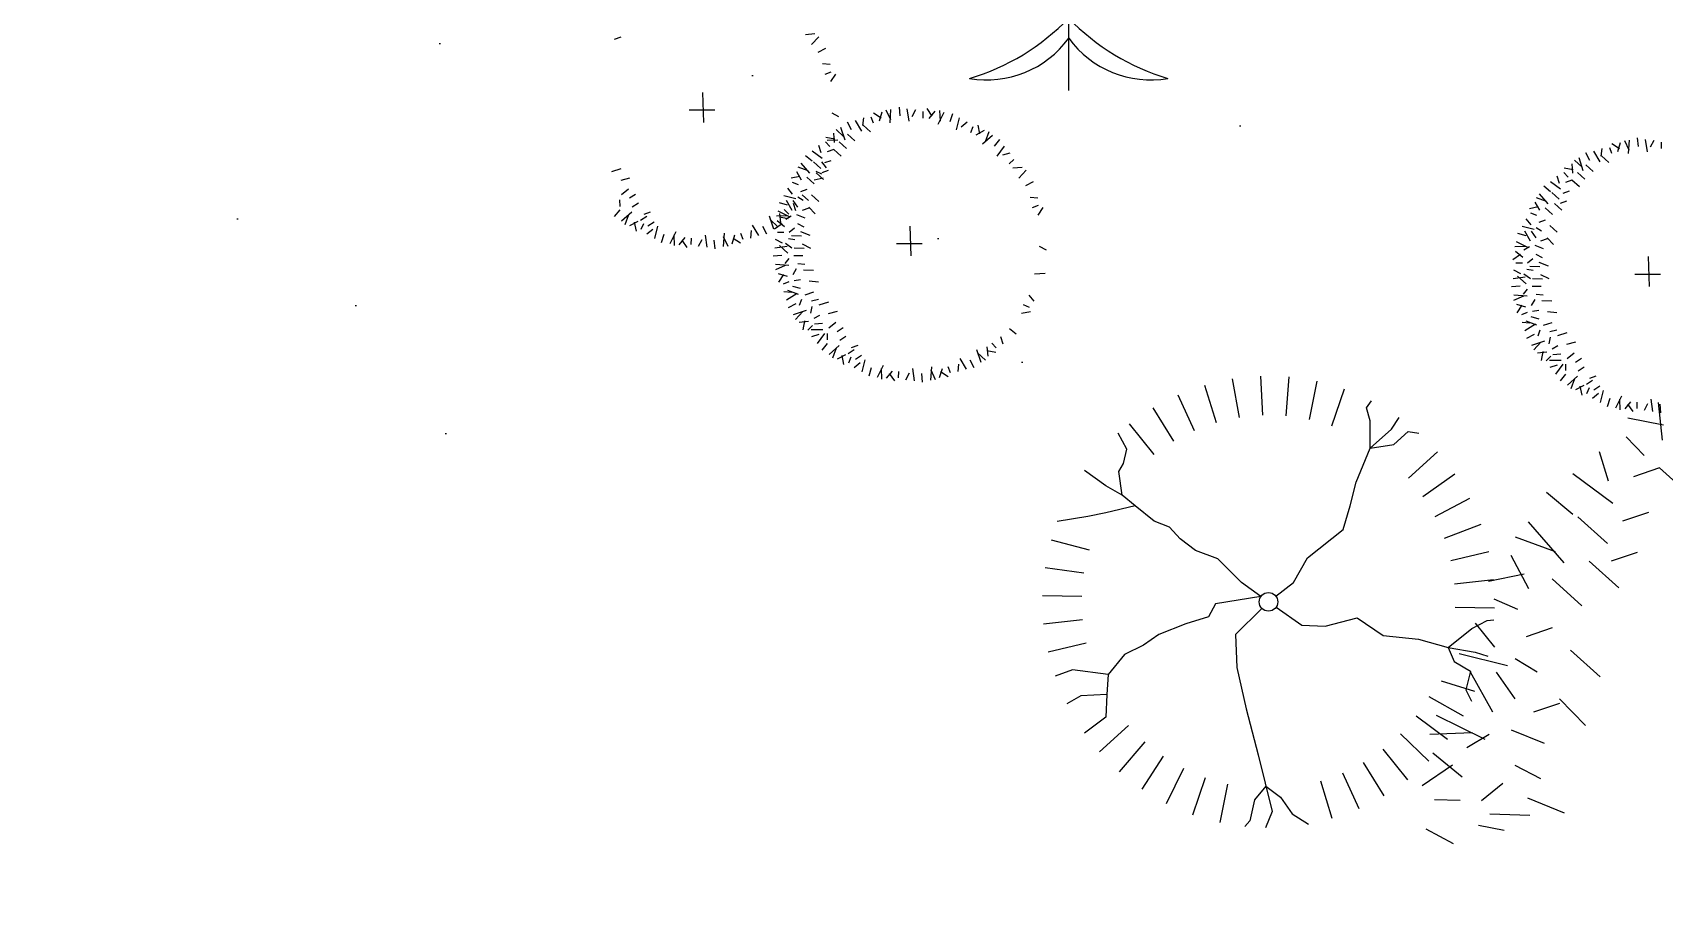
# Model space of a CAD drawing. Header units: millimetres. Extents: x 216896 to 446004, y 63591 to 243769.
# Drawn here: x 394203 to 396385, y 131141 to 132307 of the extents above; entities that cross this region are included whole.
import ezdxf

# ---------------------------------------------------------------- set-up
doc = ezdxf.new("R2010")
doc.units = ezdxf.units.MM
doc.layers.add('green', color=7, linetype='Continuous', true_color=0x45e718)
doc.layers.add('trees', color=7, linetype='Continuous', true_color=0x547000)

msp = doc.modelspace()

# ---------------------------------------------------------------- hatches: boundary and pattern name
at = {"layer": 'trees'}
h = msp.add_hatch(dxfattribs=at)
h.set_pattern_fill('AR-SAND', color=256, scale=800, angle=-13.3582, style=0)
h.set_pattern_definition([(24.1418192, (-254361296.3, 15354406.2), (307.104099, 1511.3975627), [0, -1216, 0, -1360, 0, -1300]), (354.1418192, (-254361296.3, 15354406.2), (1899.13399, 1869.525503), [0, -656, 0, -1096, 0, -420]), (314.1418192, (-254362253.6, 15354633.5), (2424.956389, -571.182904), [0, -400, 0, -1440, 0, -1880]), (304.1418192, (-254362253.6, 15354633.5), (2502.057127, 127.520706), [0, -200, 0, -944, 0, -1080])])
edge = h.paths.add_edge_path()
edge.add_arc((392470.5, 131627.5), 5790.2, -13.35818, 346.64182)

# ---------------------------------------------------------------- linework, layer by layer
at = {"layer": 'green'}
for p, q in [((395588.7, 132229.6), (395588.7, 132819.7)), ((395249.3, 132305.2), (395236.7, 132304)), ((394989.6, 132300.9), (394981, 132297.9)), ((395254.4, 132301.5), (395244.7, 132291)), ((395253.9, 132280.8), (395264.1, 132286.2)), ((395259.6, 132265.6), (395269.9, 132264.6)), ((395263.1, 132251.4), (395271, 132254.5)), ((395276.7, 132251.6), (395270, 132241.5)), ((395100.7, 132186.8), (395099.5, 132226.8)), ((395115.5, 132203.1), (395081, 132203.1)), ((395271.9, 132199.8), (395281, 132194.9)), ((395327.9, 132186.1), (395324.8, 132194.1)), ((395327.7, 132199.7), (395337.8, 132193.1)), ((395339, 132200.6), (395335.4, 132188.6)), ((395344.4, 132203.9), (395350.4, 132191)), ((395349.9, 132186.3), (395351.1, 132204.3)), ((395363.3, 132195.5), (395362.3, 132207.1)), ((395375.3, 132188.7), (395372.9, 132205.1)), ((395379.5, 132195), (395384.4, 132204.1)), ((395394, 132192.7), (395394.2, 132201.3)), ((395399, 132205.4), (395405.9, 132195.4)), ((395409.9, 132201.9), (395401.9, 132192.1)), ((395414.4, 132184.5), (395422.4, 132200.6)), ((395416.1, 132202.8), (395416.7, 132188.6)), ((395430.3, 132187.9), (395433.8, 132198.9)), ((395274.1, 132172.4), (395275.3, 132159.8)), ((395277.8, 132177.5), (395288.2, 132167.8)), ((395289.6, 132163.3), (395283.8, 132180.3)), ((395298.4, 132177), (395293.1, 132187.2)), ((395312.2, 132175.3), (395303.6, 132189.5)), ((395313.6, 132182.7), (395314.7, 132192.9)), ((395323.8, 132174.2), (395314, 132183.1)), ((395438.9, 132177), (395442.9, 132193.1)), ((395445.1, 132181.2), (395453.1, 132187.7)), ((395457.7, 132173.5), (395461.1, 132181.4)), ((395475.8, 132175.9), (395464.7, 132170)), ((395467.1, 132183.3), (395469.6, 132171.5)), ((395481.9, 132174.4), (395477, 132161.1)), ((395257.5, 132146.1), (395254.5, 132156)), ((395269.3, 132154.7), (395263.4, 132160.9)), ((395263.9, 132167.2), (395275.8, 132164.9)), ((395279.8, 132163.2), (395265.6, 132162.6)), ((395274.5, 132150.5), (395265.8, 132147.6)), ((395284.3, 132141.6), (395274.5, 132150.5)), ((395291.7, 132152), (395281.9, 132160.9)), ((395302.8, 132162.4), (395293, 132171.3)), ((395473.3, 132158.1), (395486.9, 132170)), ((395489.3, 132155.2), (395496.7, 132164)), ((395493, 132141.8), (395502.9, 132155.2)), ((396301, 132141.7), (396302.1, 132152)), ((396315.3, 132145.1), (396312.2, 132153.1)), ((396315.1, 132158.7), (396325.2, 132152.1)), ((396326.4, 132159.6), (396322.8, 132147.6)), ((396331.8, 132162.9), (396337.8, 132150)), ((396337.2, 132145.3), (396338.5, 132163.3)), ((396350.7, 132154.5), (396349.6, 132166.1)), ((396362.7, 132147.7), (396360.3, 132164.2)), ((396366.9, 132154), (396371.8, 132163.1)), ((396381.4, 132151.8), (396381.6, 132160.3)), ((395242.7, 132118.9), (395230.8, 132132.5)), ((395245.6, 132135), (395236.7, 132142.4)), ((395259, 132138.7), (395245.6, 132148.6)), ((395257.2, 132125.3), (395247.3, 132134.2)), ((395258.1, 132134.2), (395264.6, 132126.2)), ((395270.8, 132135.7), (395262.1, 132132.7)), ((395500.5, 132143.3), (395510.3, 132146.3)), ((395509.1, 132131.5), (395515.3, 132137.4)), ((396261.5, 132131.4), (396262.7, 132118.8)), ((396265.2, 132136.5), (396275.6, 132126.8)), ((396276.9, 132122.3), (396271.2, 132139.4)), ((396285.8, 132136), (396280.4, 132146.2)), ((396290.2, 132121.4), (396280.4, 132130.3)), ((396299.6, 132134.3), (396291, 132148.5)), ((396311.2, 132133.2), (396301.3, 132142.1)), ((394990, 132124.8), (394977.3, 132120.7)), ((395001.6, 132112.3), (394989.6, 132109.3)), ((395217.5, 132112.8), (395229.3, 132115.2)), ((395227.2, 132103.3), (395219.4, 132106.7)), ((395224.9, 132121.4), (395230.8, 132110.3)), ((395226.4, 132127.6), (395239.7, 132122.6)), ((395248.5, 132104.6), (395238.7, 132113.5)), ((395260.2, 132112.2), (395248.4, 132109.7)), ((395250.5, 132121.6), (395258.3, 132118.2)), ((395260.9, 132110.5), (395251, 132119.4)), ((395267, 132122.4), (395258.4, 132119.4)), ((395526.7, 132126.7), (395514.2, 132125.5)), ((395531.9, 132123), (395522.2, 132112.5)), ((395531.3, 132102.3), (395541.6, 132107.7)), ((396246.3, 132097.7), (396233, 132107.6)), ((396244.9, 132105.1), (396241.9, 132115)), ((396256.7, 132113.7), (396250.8, 132119.9)), ((396251.3, 132126.2), (396263.2, 132124)), ((396261.8, 132109.5), (396253.2, 132106.6)), ((396271.7, 132100.6), (396261.8, 132109.5)), ((396279.1, 132111), (396269.2, 132119.9)), ((395000, 132097.6), (394990.6, 132090.2)), ((395009.6, 132090.6), (395001.4, 132085.4)), ((395223.8, 132084.5), (395207.7, 132088.5)), ((395219.6, 132090.8), (395213.1, 132098.8)), ((395233.7, 132082.4), (395226.3, 132086.8)), ((395238.7, 132097.2), (395230, 132094.2)), ((395232.1, 132089.9), (395241, 132082.5)), ((395254.7, 132080.9), (395244.8, 132089.8)), ((395537.1, 132087.1), (395547.3, 132086.1)), ((396213.7, 132086.6), (396227.1, 132081.6)), ((396230, 132077.9), (396218.2, 132091.5)), ((396233, 132094), (396224.1, 132101.4)), ((396244.6, 132084.3), (396234.7, 132093.2)), ((396258.1, 132094.7), (396249.5, 132091.7)), ((394988.4, 132069.8), (394981, 132060.9)), ((394988.1, 132083.1), (394988.3, 132074.4)), ((395004.4, 132066.8), (394990.8, 132054.9)), ((394995.8, 132050.5), (395000.7, 132063.8)), ((395013.3, 132078.8), (395005.1, 132073.5)), ((395029.1, 132066.8), (395020.5, 132063.8)), ((395197.9, 132061.8), (395212.1, 132062.3)), ((395216.3, 132060), (395200.2, 132068)), ((395212.9, 132076), (395201.9, 132079.4)), ((395203.6, 132052.6), (395202.4, 132065.1)), ((395208.4, 132070.2), (395214.3, 132064)), ((395218.9, 132069), (395211.5, 132082.4)), ((395226.3, 132073.5), (395220.1, 132082.4)), ((395220.2, 132078.8), (395223.2, 132069)), ((395236.2, 132058.7), (395225.1, 132063.1)), ((395241.1, 132072), (395232.5, 132069)), ((395249.8, 132064.6), (395241.1, 132073.5)), ((395540.5, 132072.9), (395548.5, 132076)), ((395554.1, 132073.1), (395547.5, 132063)), ((396204.9, 132071.8), (396216.7, 132074.2)), ((396214.6, 132062.3), (396206.8, 132065.7)), ((396212.3, 132080.4), (396218.2, 132069.3)), ((396235.9, 132063.6), (396226, 132072.5)), ((396248.3, 132069.5), (396238.4, 132078.4)), ((396254.4, 132081.4), (396245.8, 132078.4)), ((395002, 132049), (395013.1, 132054.9)), ((395010.6, 132041.6), (395008.1, 132053.5)), ((395024.4, 132061), (395016.3, 132055.7)), ((395020.1, 132051.4), (395016.6, 132043.5)), ((395032.6, 132043.7), (395024.6, 132037.2)), ((395034.3, 132053.6), (395026.1, 132048.3)), ((395038.9, 132047.9), (395034.8, 132031.8)), ((395063.3, 132040.4), (395055.3, 132024.3)), ((395164.1, 132042.2), (395163, 132032)), ((395165.5, 132049.6), (395174.1, 132035.4)), ((395179.3, 132048), (395184.6, 132037.7)), ((395188.2, 132061.7), (395193.9, 132044.6)), ((395199.9, 132047.4), (395189.5, 132057.1)), ((395195.4, 132044.7), (395205.4, 132051.5)), ((395198.9, 132055.5), (395208.7, 132047.5)), ((395213.8, 132057.7), (395201.9, 132060)), ((395217.7, 132061.6), (395210.3, 132057.2)), ((395222.2, 132045.3), (395215.1, 132039.5)), ((395235, 132046.8), (395226.3, 132051.3)), ((395378.2, 132008.3), (395376.9, 132048.3)), ((396211.2, 132043.5), (396195.1, 132047.5)), ((396206.3, 132028), (396198.9, 132041.4)), ((396207, 132049.8), (396200.5, 132057.8)), ((396213.7, 132032.5), (396207.5, 132041.4)), ((396221.1, 132041.4), (396213.7, 132045.8)), ((396226, 132056.2), (396217.4, 132053.2)), ((396242.1, 132039.9), (396232.2, 132048.8)), ((395047.4, 132037), (395043.9, 132026)), ((395061.6, 132022.1), (395061, 132036.3)), ((395067.9, 132023.1), (395075.9, 132032.8)), ((395078.7, 132019.5), (395071.9, 132029.5)), ((395083.7, 132032.2), (395083.5, 132023.6)), ((395098.2, 132029.9), (395093.3, 132020.8)), ((395102.4, 132036.2), (395104.8, 132019.8)), ((395114.4, 132029.4), (395115.5, 132017.9)), ((395127.9, 132038.6), (395126.6, 132020.7)), ((395133.3, 132021), (395127.3, 132033.9)), ((395138.7, 132024.3), (395142.3, 132036.4)), ((395150, 132025.2), (395139.9, 132031.8)), ((395149.8, 132038.8), (395152.9, 132030.8)), ((395212.1, 132021), (395195.6, 132018.5)), ((395205.8, 132025.2), (395196.7, 132030.1)), ((395208, 132039.7), (395199.5, 132039.8)), ((395213.3, 132012.1), (395201.8, 132022.1)), ((395218.7, 132018.8), (395209.9, 132025)), ((395222.6, 132029.7), (395214.2, 132031.3)), ((395231.2, 132034.6), (395218, 132035.1)), ((395234.9, 132018.3), (395221.7, 132018.8)), ((395242.9, 132035.4), (395230.5, 132040.4)), ((395243.8, 132018.4), (395232.6, 132023.8)), ((395393, 132024.6), (395358.4, 132024.6)), ((395549.4, 132021.2), (395558.5, 132016.4)), ((396185.3, 132020.8), (396199.5, 132021.3)), ((396203.7, 132019), (396187.5, 132027)), ((396200.3, 132035), (396189.2, 132038.4)), ((396205.1, 132020.6), (396197.6, 132016.2)), ((396223.6, 132017.7), (396212.5, 132022.1)), ((396228.5, 132031), (396219.9, 132028)), ((396237.1, 132023.6), (396228.5, 132032.5)), ((395205.2, 132008.9), (395193.7, 132007.9)), ((395214.6, 132004.7), (395209.2, 131998)), ((395233.1, 132008.2), (395221.1, 132008.6)), ((395236, 131996.7), (395226.3, 131997.9)), ((396182.8, 132003.7), (396192.8, 132010.5)), ((396186.3, 132014.5), (396196, 132006.5)), ((396195.4, 131998.7), (396186.9, 131998.8)), ((396209.6, 132004.3), (396202.5, 131998.5)), ((396222.3, 132005.8), (396213.7, 132010.3)), ((396230.2, 131994.5), (396217.9, 131999.4)), ((396365.5, 131967.3), (396364.3, 132007.3)), ((395214.5, 131995.5), (395196.5, 131996.7)), ((395196.9, 131990.1), (395209.8, 131996)), ((395200.2, 131984.7), (395212.2, 131981)), ((395201.1, 131973.3), (395207.7, 131983.4)), ((395224.5, 131990.9), (395219.8, 131983)), ((395230.3, 131976.3), (395221.7, 131975)), ((395247.3, 131988.7), (395234, 131989.2)), ((395557.2, 131984.7), (395543, 131984.1)), ((396199.4, 131980), (396183, 131977.5)), ((396193.2, 131984.2), (396184.1, 131989.1)), ((396200.7, 131971.1), (396189.1, 131981.1)), ((396206.1, 131977.8), (396197.3, 131984)), ((396210, 131988.7), (396201.5, 131990.3)), ((396218.6, 131993.6), (396205.3, 131994.1)), ((396222.3, 131977.3), (396209, 131977.8)), ((396231.2, 131977.5), (396220, 131982.8)), ((396380.3, 131983.6), (396345.8, 131983.6)), ((395214.6, 131973.5), (395206.7, 131970.4)), ((395218.1, 131959.3), (395207.8, 131960.3)), ((395225.5, 131957.8), (395211.3, 131949.3)), ((395227.5, 131956.6), (395213.2, 131962.1)), ((395230.3, 131964.8), (395219.8, 131967.6)), ((395247.4, 131959.8), (395236, 131956)), ((395254, 131973), (395241.6, 131974.3)), ((395535.6, 131955.6), (395542.1, 131947.7)), ((396192.6, 131967.9), (396181.1, 131966.9)), ((396201.9, 131954.5), (396183.9, 131955.7)), ((396184.2, 131949.1), (396197.2, 131955)), ((396202, 131963.7), (396196.6, 131957)), ((396220.4, 131967.2), (396208.5, 131967.6)), ((396223.3, 131955.7), (396213.7, 131956.9)), ((395223.8, 131944.1), (395213.6, 131938.7)), ((395237.5, 131935.2), (395220.4, 131929.4)), ((395223.3, 131923.4), (395233, 131933.9)), ((395231.3, 131950.1), (395228.5, 131942)), ((395245.3, 131940.5), (395243.5, 131931.6)), ((395254.1, 131949.9), (395244.6, 131947.7)), ((395267.4, 131946.3), (395254.8, 131942.2)), ((395279.1, 131933.8), (395267, 131930.8)), ((395537.7, 131933.7), (395525.8, 131931.2)), ((395527.9, 131943.1), (395535.7, 131939.7)), ((396187.6, 131943.7), (396199.6, 131940)), ((396188.4, 131932.3), (396195.1, 131942.5)), ((396202, 131932.5), (396194.1, 131929.4)), ((396211.9, 131949.9), (396207.2, 131942)), ((396217.6, 131935.3), (396209.1, 131934)), ((396234.7, 131947.7), (396221.4, 131948.2)), ((396241.4, 131932), (396229, 131933.3)), ((395228.4, 131919.7), (395241, 131920.9)), ((395233.6, 131909.6), (395235.8, 131921.5)), ((395246.1, 131915), (395239.9, 131909)), ((395259.8, 131909.3), (395244.5, 131909.6)), ((395255.6, 131928.8), (395248.1, 131924.6)), ((395259.6, 131918), (395248.9, 131917.1)), ((395277.4, 131919.1), (395268, 131911.7)), ((395287.1, 131912.1), (395278.9, 131906.9)), ((395509.5, 131911.4), (395518.4, 131904)), ((396205.5, 131918.3), (396195.2, 131919.3)), ((396212.9, 131916.8), (396198.7, 131908.3)), ((396214.9, 131915.6), (396200.6, 131921.1)), ((396217.7, 131923.8), (396207.2, 131926.6)), ((396234.8, 131918.8), (396223.4, 131915)), ((395254.7, 131903.1), (395244.8, 131900.1)), ((395262.1, 131904.6), (395252.2, 131891.3)), ((395265.8, 131891.3), (395258.4, 131882.4)), ((395265.6, 131904.6), (395265.7, 131895.9)), ((395281.9, 131888.3), (395268.3, 131876.4)), ((395290.8, 131900.3), (395282.6, 131895)), ((395306.6, 131888.3), (395297.9, 131885.3)), ((395485.8, 131891.7), (395491.7, 131885.5)), ((395497.7, 131900.3), (395500.6, 131890.5)), ((396211.2, 131903.1), (396201, 131897.7)), ((396224.9, 131894.2), (396207.8, 131888.4)), ((396210.7, 131882.5), (396220.3, 131892.9)), ((396218.7, 131909.1), (396215.9, 131901)), ((396232.7, 131899.5), (396230.9, 131890.6)), ((396241.4, 131908.9), (396232, 131906.8)), ((396243, 131887.8), (396235.5, 131883.7)), ((396254.8, 131905.3), (396242.2, 131901.2)), ((396266.4, 131892.9), (396254.4, 131889.8)), ((395273.2, 131872), (395278.2, 131885.3)), ((395279.4, 131870.5), (395290.5, 131876.4)), ((395288, 131863.1), (395285.6, 131875)), ((395301.9, 131882.5), (395293.7, 131877.2)), ((395297.5, 131872.9), (395294.1, 131865)), ((395311.7, 131875.1), (395303.6, 131869.8)), ((395316.3, 131869.4), (395312.3, 131853.3)), ((395443, 131871.1), (395451.5, 131856.9)), ((395456.7, 131869.5), (395462.1, 131859.2)), ((395465.6, 131883.2), (395471.3, 131866.1)), ((395477.3, 131868.9), (395466.9, 131878.6)), ((395491.2, 131879.2), (395479.3, 131881.5)), ((395481.1, 131874.1), (395479.8, 131886.6)), ((396215.8, 131878.7), (396228.3, 131879.9)), ((396221, 131868.6), (396223.2, 131880.5)), ((396233.4, 131874), (396227.3, 131868)), ((396247.2, 131868.3), (396231.9, 131868.6)), ((396247, 131877), (396236.2, 131876.1)), ((396264.8, 131878.1), (396255.4, 131870.7)), ((396274.4, 131871.1), (396266.3, 131865.9)), ((395310, 131865.2), (395302, 131858.7)), ((395324.8, 131858.5), (395321.4, 131847.5)), ((395340.8, 131861.9), (395332.8, 131845.8)), ((395339, 131843.6), (395338.5, 131857.8)), ((395345.3, 131844.6), (395353.3, 131854.3)), ((395356.1, 131841), (395349.3, 131851)), ((395361.1, 131853.7), (395360.9, 131845.1)), ((395375.6, 131851.4), (395370.7, 131842.3)), ((395379.8, 131857.7), (395382.2, 131841.3)), ((395391.9, 131850.9), (395392.9, 131839.4)), ((395405.3, 131860.1), (395404.1, 131842.1)), ((395410.7, 131842.5), (395404.8, 131855.4)), ((395416.1, 131845.8), (395419.8, 131857.9)), ((395427.5, 131846.7), (395417.3, 131853.3)), ((395427.3, 131860.3), (395430.4, 131852.3)), ((395441.5, 131863.7), (395440.5, 131853.5)), ((396242.1, 131862.1), (396232.2, 131859.2)), ((396249.5, 131863.6), (396239.6, 131850.3)), ((396253.2, 131850.3), (396245.8, 131841.4)), ((396253, 131863.6), (396253.1, 131854.9)), ((396269.2, 131847.3), (396255.7, 131835.5)), ((396260.6, 131831), (396265.5, 131844.3)), ((396278.1, 131859.3), (396270, 131854)), ((396293.9, 131847.3), (396285.3, 131844.3)), ((396266.8, 131829.5), (396277.9, 131835.5)), ((396275.4, 131822.1), (396272.9, 131834)), ((396289.3, 131841.5), (396281.1, 131836.2)), ((396284.9, 131831.9), (396281.4, 131824)), ((396297.4, 131824.2), (396289.4, 131817.7)), ((396299.1, 131834.1), (396291, 131828.8)), ((396303.7, 131828.4), (396299.7, 131812.3)), ((396312.2, 131817.5), (396308.8, 131806.5)), ((396328.2, 131820.9), (396320.1, 131804.8)), ((396326.4, 131802.6), (396325.9, 131816.8)), ((396332.7, 131803.6), (396340.7, 131813.3)), ((396343.5, 131800), (396336.7, 131810)), ((396348.5, 131812.7), (396348.3, 131804.1)), ((396363, 131810.4), (396358.1, 131801.3)), ((396367.2, 131816.7), (396369.6, 131800.3)), ((396379.2, 131809.9), (396380.3, 131798.4))]:
    msp.add_line(p, q, dxfattribs=at)
for centre, radius, start, end in [((395368.5, 132539.5), 306.6, 286.6207, 315.9237), ((395809, 132539.5), 306.6, 224.0763, 253.3794), ((395479, 132380), 136.2, 260.3757, 323.7101), ((395698.5, 132380), 136.2, 216.29, 279.6243)]:
    msp.add_arc(centre, radius, start, end, dxfattribs=at)
at = {"layer": 'trees'}
for p, q in [((395845.3, 131847.5), (395847.9, 131795.1)), ((395883.2, 131846.5), (395879.3, 131794.2)), ((395734.9, 131822.4), (395756.6, 131774.7)), ((395770.5, 131835.4), (395786.1, 131785.3)), ((395807.5, 131843.8), (395816.7, 131792.2)), ((395920.7, 131840.7), (395910.3, 131789.3)), ((395957.2, 131830.2), (395940.4, 131780.6)), ((395701.1, 131805.1), (395728.7, 131760.4)), ((395987.2, 131805), (395993.8, 131814.5)), ((395992, 131787.6), (395987.2, 131805)), ((396377.2, 131812.2), (396382.2, 131761.9)), ((395669.8, 131783.6), (395702.7, 131742.8)), ((395992, 131751.3), (395992, 131787.6)), ((396020.4, 131776.6), (396030.5, 131792.2)), ((396336.5, 131791.5), (396384.2, 131782.5)), ((395666.6, 131749.7), (395655.1, 131771.3)), ((395992, 131751.3), (396020.4, 131776.6)), ((396023.5, 131756), (396042.5, 131773.4)), ((396042.5, 131773.4), (396056.8, 131771.3)), ((396358.2, 131741.5), (396334.4, 131766.2)), ((395661.9, 131730.8), (395666.6, 131749.7)), ((395973, 131705.5), (395992, 131751.3)), ((395992, 131751.3), (396023.5, 131756)), ((396081.9, 131746.2), (396043.2, 131710.8)), ((396310.6, 131706.8), (396298.8, 131746.4)), ((395638.2, 131700.8), (395610, 131721.2)), ((395655.6, 131719.7), (395661.9, 131730.8)), ((395660.3, 131688.2), (395655.6, 131719.7)), ((396105.2, 131716.3), (396062.4, 131686)), ((396316.6, 131677.1), (396263.1, 131716.7)), ((396378.7, 131724.6), (396344.1, 131712.7)), ((396418.4, 131689), (396378.7, 131724.6)), ((395660.3, 131688.2), (395638.2, 131700.8)), ((395965.1, 131674), (395973, 131705.5)), ((396263.1, 131662.3), (396227.5, 131692)), ((395677.7, 131674), (395638.2, 131664.5)), ((395677.7, 131674), (395660.3, 131688.2)), ((395703, 131653.4), (395677.7, 131674)), ((395955.6, 131642.4), (395965.1, 131674)), ((396124.7, 131683.7), (396078.4, 131659.1)), ((395614.5, 131659.7), (395573.5, 131652.9)), ((395638.2, 131664.5), (395614.5, 131659.7)), ((395723.5, 131645.5), (395703, 131653.4)), ((396139.9, 131649), (396090.9, 131630.3)), ((396251.2, 131597.9), (396203.7, 131652.4)), ((396309.4, 131623.6), (396269.8, 131659.2)), ((396363.9, 131665.2), (396329.2, 131653.3)), ((395565.4, 131628.7), (395616.1, 131615)), ((395737.7, 131629.8), (395723.5, 131645.5)), ((395758.2, 131614), (395737.7, 131629.8)), ((395908.3, 131604.5), (395955.6, 131642.4)), ((396185.9, 131632.5), (396239.3, 131612.7)), ((395788.2, 131602.9), (395758.2, 131614)), ((395889.3, 131571.4), (395908.3, 131604.5)), ((396150.6, 131612.6), (396099.6, 131600.2)), ((396179.9, 131607.8), (396203.7, 131563.2)), ((396349, 131611.7), (396314.4, 131599.8)), ((395557.3, 131591.7), (395609.2, 131584.4)), ((395819.8, 131571.4), (395788.2, 131602.9)), ((396150.2, 131573.1), (396197.7, 131583)), ((396324.3, 131564.2), (396284.7, 131599.8)), ((395845.8, 131552.8), (395819.8, 131571.4)), ((395865.8, 131553.1), (395889.3, 131571.4)), ((396156.7, 131575.1), (396104.6, 131569.2)), ((396274.8, 131540.4), (396235.1, 131576.1)), ((395553.8, 131553.9), (395606.3, 131553.2)), ((395785.1, 131542.9), (395775.6, 131525.6)), ((395845.8, 131552.8), (395785.1, 131542.9)), ((396189.4, 131535.2), (396157.9, 131548.9)), ((395555.2, 131516), (395607.3, 131521.9)), ((395775.6, 131525.6), (395745.6, 131516.1)), ((395847.1, 131536.8), (395811.9, 131501.9)), ((395866.1, 131538.4), (395900.4, 131514.5)), ((395931.9, 131512.9), (395974.6, 131524)), ((395974.6, 131524), (396009.3, 131500.3)), ((396158, 131537.2), (396105.6, 131537.8)), ((396127.8, 131509.8), (396148.3, 131520.8)), ((396158.7, 131484.9), (396132.6, 131517)), ((396148.3, 131520.8), (396157.2, 131521.5)), ((395709.3, 131501.9), (395688.7, 131487.7)), ((395745.6, 131516.1), (395709.3, 131501.9)), ((395811.9, 131501.9), (395813.5, 131457.7)), ((395900.4, 131514.5), (395931.9, 131512.9)), ((396009.3, 131500.3), (396056.7, 131495.6)), ((396056.7, 131495.6), (396096.2, 131484.5)), ((396096.2, 131484.5), (396127.8, 131509.8)), ((396235.1, 131510.7), (396200.5, 131498.8)), ((395561.3, 131478.5), (395612.2, 131490.9)), ((395663.5, 131475.1), (395641.4, 131448.2)), ((395688.7, 131487.7), (395663.5, 131475.1)), ((396096.2, 131484.5), (396104.1, 131465.6)), ((396096.2, 131484.5), (396132.5, 131478.2)), ((396175.6, 131459.8), (396111, 131475.9)), ((396132.5, 131478.2), (396149.3, 131472.9)), ((396299.5, 131445.3), (396259.9, 131481)), ((395594, 131454.5), (395570.5, 131446.1)), ((395641.4, 131448.2), (395594, 131454.5)), ((395813.5, 131457.7), (395826.1, 131402.5)), ((396104.1, 131465.6), (396126.2, 131453)), ((396126.2, 131453), (396119.9, 131427.7)), ((396155.9, 131397.8), (396126.2, 131451.3)), ((396185.6, 131415.6), (396160.9, 131451.3)), ((396215.3, 131451.3), (396185.6, 131469.1)), ((395641.4, 131448.2), (395639.8, 131421.4)), ((396131.8, 131425.6), (396087.5, 131439.4)), ((395605, 131419.8), (395586.2, 131409.2)), ((395639.8, 131421.4), (395605, 131419.8)), ((395639.8, 131421.4), (395638.2, 131391.4)), ((396116.6, 131392.7), (396071, 131418.5)), ((396119.9, 131427.7), (396127.4, 131412.7)), ((396245, 131409.7), (396210.4, 131397.8)), ((396279.7, 131379.9), (396245, 131415.6)), ((395638.2, 131391.4), (395610, 131369.9)), ((395826.1, 131402.5), (395841.9, 131340.9)), ((396095.4, 131361.2), (396053.4, 131392.6)), ((396145.5, 131361.6), (396080.7, 131393.7)), ((395630, 131344.8), (395668.7, 131380.2)), ((396070.4, 131332.6), (396032.6, 131369)), ((396071.8, 131368.6), (396128.8, 131370.7)), ((396151, 131368.1), (396121.3, 131350.2)), ((396225.2, 131356.2), (396180.7, 131374)), ((395656.9, 131318.1), (395690.9, 131358.1)), ((396042.1, 131307.4), (396009.1, 131348.3)), ((396075.8, 131343.4), (396114.8, 131311.3)), ((395687, 131294.9), (395715.7, 131338.9)), ((395719.7, 131275.7), (395742.7, 131322.9)), ((395841.9, 131340.9), (395860.9, 131265.1)), ((396010.7, 131286), (395983.2, 131330.6)), ((396061.6, 131300), (396101.8, 131327.4)), ((396220.3, 131308.6), (396185.6, 131326.5)), ((395754.6, 131260.8), (395771.5, 131310.5)), ((395791.1, 131250.4), (395801.6, 131301.8)), ((395852.4, 131298.9), (395837.2, 131280.9)), ((395852.4, 131298.9), (395871.9, 131284.1)), ((395941.3, 131255.6), (395925.8, 131305.7)), ((395977, 131268.6), (395955.3, 131316.4)), ((396169.2, 131302.4), (396140.7, 131279.4)), ((395837.2, 131280.9), (395830.9, 131252.5)), ((395871.9, 131284.1), (395887.7, 131262)), ((396112.3, 131279.9), (396078, 131280.6)), ((396252, 131263), (396202.6, 131283)), ((395860.9, 131265.1), (395852, 131243.3)), ((395887.7, 131262), (395909.6, 131248.1)), ((396205.4, 131259.7), (396152.1, 131261.6)), ((395830.9, 131252.5), (395824.1, 131245)), ((396103.2, 131221.8), (396066.8, 131241.4)), ((396170.9, 131239.8), (396136.9, 131246.4))]:
    msp.add_line(p, q, dxfattribs=at)
msp.add_circle((395855.9, 131545.5), 12.4, dxfattribs=at)

doc.saveas('drawing.dxf')
